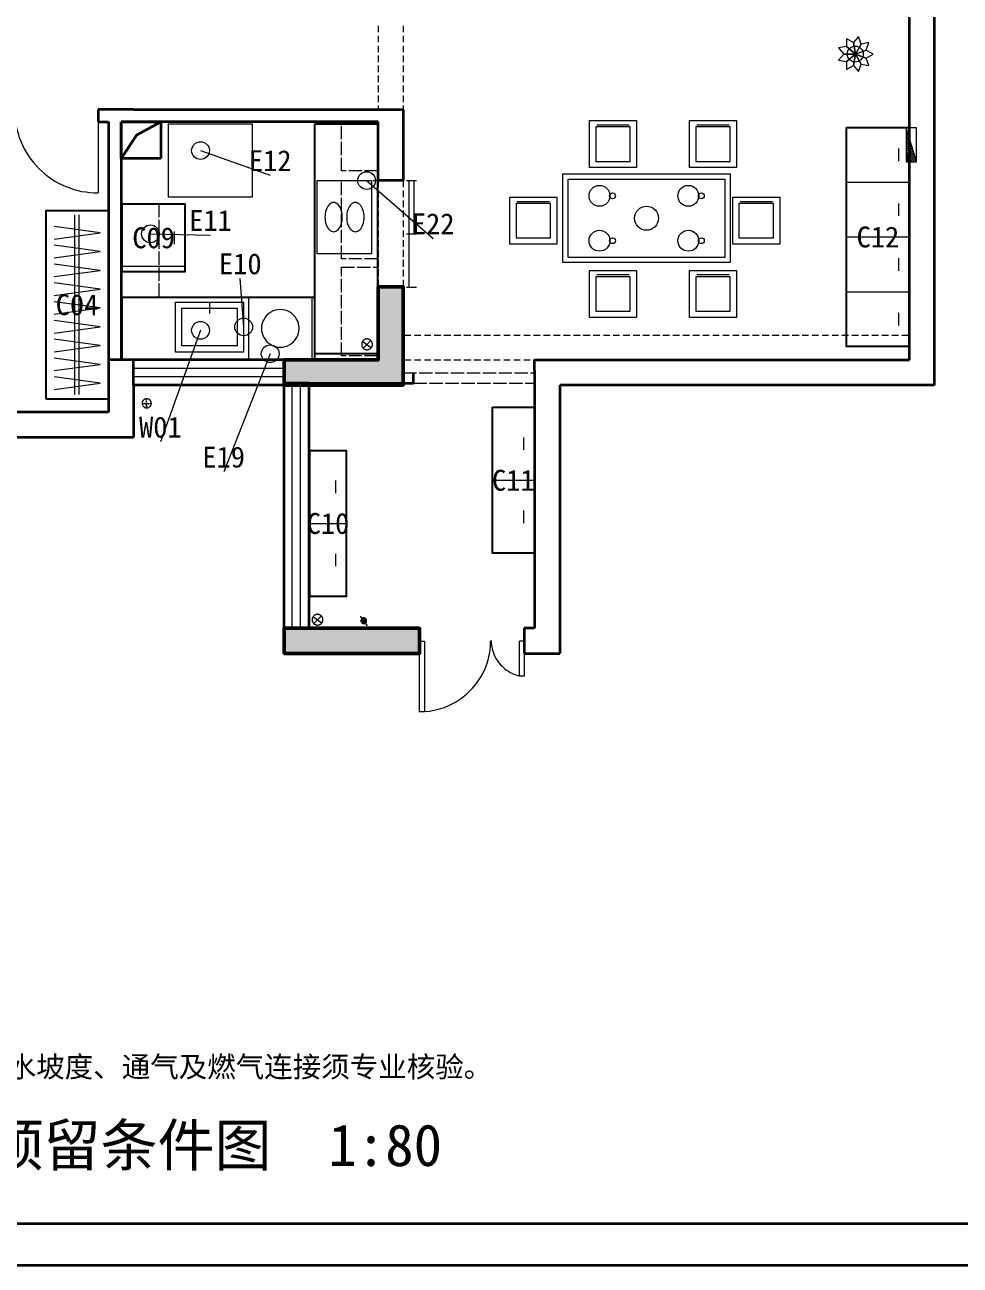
# Model space of a CAD drawing. Header units: millimetres. Extents: x -4600 to 229000, y -4300 to 19460.
# Drawn here: x 85550 to 94504, y -4300 to 7580 of the extents above; entities that cross this region are included whole.
import ezdxf
from ezdxf.enums import TextEntityAlignment as Align

# ---------------------------------------------------------------- set-up
doc = ezdxf.new("R2010")
doc.units = ezdxf.units.MM
doc.header["$LTSCALE"] = 100
doc.linetypes.add('DASHED', pattern=[1.524, 1.27, -0.254])
for name, color, linetype, lineweight in [('A-APPLIANCE', 4, 'Continuous', 18), ('A-CAB-UPPER', 32, 'DASHED', 13), ('A-CABINET', 32, 'Continuous', 25), ('A-CURTAIN', 6, 'Continuous', 13), ('A-ELEC', 1, 'Continuous', 18), ('A-EX-BEAM', 8, 'Continuous', 13), ('A-EX-DOOR', 3, 'Continuous', 18), ('A-EX-OPENING', 8, 'DASHED', 13), ('A-EX-SERVICE', 6, 'Continuous', 13), ('A-EX-STRUCT', 7, 'Continuous', 50), ('A-EX-WALL', 7, 'Continuous', 35), ('A-EX-WINDOW', 4, 'Continuous', 18), ('A-FURN', 7, 'Continuous', 18), ('A-LEADER', 8, 'Continuous', 13), ('A-NEW-DOOR', 3, 'Continuous', 18), ('A-NEW-PART', 2, 'Continuous', 25), ('A-RUG', 8, 'Continuous', 9), ('A-SANITARY', 4, 'Continuous', 18), ('A-SHEET', 7, 'Continuous', 35), ('A-TEXT', 7, 'Continuous', 18), ('A-WATER', 5, 'Continuous', 18), ('R2-DETAIL', 7, 'Continuous', 13), ('R2-PLANT', 3, 'Continuous', 13)]:
    doc.layers.add(name, color=color, linetype=linetype, lineweight=lineweight)
doc.styles.add('CJK', font='simsun.ttc')

# ---------------------------------------------------------------- blocks, each defined once
blk = doc.blocks.new('SOURCE_PROPOSED')
at = {"layer": 'A-EX-STRUCT'}
for points in [[(8931, 3272), (9172, 3272), (9172, 2329), (8034, 2329), (8034, 2571), (8931, 2571)], [(8034, 0), (9329, 0), (9329, -241), (8034, -241)]]:
    blk.add_hatch(color=256, dxfattribs=at).paths.add_polyline_path(points)
at = {"layer": 'A-EX-BEAM'}
for p, q in [((8931, 5770), (8931, 5709)), ((9172, 5770), (9172, 5709)), ((8931, 5674), (8931, 5613)), ((9172, 5674), (9172, 5613)), ((8931, 5578), (8931, 5517)), ((8931, 5487), (8931, 5422)), ((9172, 5578), (9172, 5517)), ((9172, 5487), (9172, 5422)), ((8931, 5391), (8931, 5326)), ((9172, 5391), (9172, 5326)), ((8931, 5295), (8931, 5230)), ((9172, 5295), (9172, 5230)), ((8931, 5200), (8931, 5135)), ((9172, 5200), (9172, 5135)), ((8931, 5104), (8931, 5039)), ((8931, 5008), (8931, 4970)), ((9172, 5104), (9172, 5039)), ((9172, 5008), (9172, 4970)), ((13986, 4794), (13986, 4473)), ((14085, 4794), (13986, 4794)), ((14085, 4469), (13986, 4794)), ((13986, 4790), (13989, 4790)), ((13986, 4771), (13997, 4763)), ((13986, 4756), (14005, 4737)), ((13997, 4794), (13997, 4794)), ((14085, 4469), (14085, 4794)), ((14085, 4794), (14085, 4794)), ((13986, 4737), (14012, 4710)), ((13986, 4718), (14020, 4683)), ((13986, 4698), (14028, 4656)), ((13986, 4679), (14039, 4630)), ((13986, 4660), (14047, 4603)), ((13986, 4645), (14054, 4576)), ((13986, 4626), (14062, 4549)), ((13986, 4607), (14070, 4523)), ((13986, 4588), (14077, 4496)), ((13986, 4568), (14085, 4469)), ((13986, 4549), (14066, 4469)), ((13986, 4530), (14047, 4469)), ((13986, 4515), (14028, 4469)), ((13986, 4496), (14012, 4469)), ((13986, 4477), (13993, 4469)), ((13986, 4469), (14085, 4469)), ((13997, 4473), (13997, 4473)), ((14066, 4473), (14066, 4473)), ((8931, 4289), (8931, 4224)), ((9172, 4289), (9172, 4224)), ((8931, 4194), (8931, 4129)), ((9172, 4194), (9172, 4129)), ((8931, 4098), (8931, 4033)), ((9172, 4098), (9172, 4033)), ((8931, 4002), (8931, 3941)), ((9172, 4002), (9172, 3941)), ((8931, 3907), (8931, 3846)), ((8931, 3811), (8931, 3750)), ((9172, 3907), (9172, 3846)), ((9172, 3811), (9172, 3750)), ((8931, 3716), (8931, 3654)), ((9172, 3716), (9172, 3654)), ((8931, 3624), (8931, 3559)), ((9172, 3624), (9172, 3559)), ((8931, 3528), (8931, 3463)), ((9172, 3528), (9172, 3463)), ((8931, 3433), (8931, 3368)), ((8931, 3337), (8931, 3272)), ((9172, 3433), (9172, 3368)), ((9172, 3337), (9172, 3272)), ((9172, 2809), (9245, 2809)), ((9279, 2809), (9340, 2809)), ((9375, 2809), (9436, 2809)), ((9467, 2809), (9532, 2809)), ((9562, 2809), (9627, 2809)), ((9658, 2809), (9723, 2809)), ((9753, 2809), (9818, 2809)), ((9849, 2809), (9914, 2809)), ((9944, 2809), (10009, 2809)), ((10040, 2809), (10101, 2809)), ((10136, 2809), (10197, 2809)), ((10231, 2809), (10292, 2809)), ((10327, 2809), (10388, 2809)), ((10419, 2809), (10484, 2809)), ((10514, 2809), (10579, 2809)), ((10610, 2809), (10675, 2809)), ((10705, 2809), (10770, 2809)), ((10801, 2809), (10866, 2809)), ((10896, 2809), (10961, 2809)), ((10992, 2809), (11053, 2809)), ((11088, 2809), (11149, 2809)), ((11183, 2809), (11244, 2809)), ((11279, 2809), (11340, 2809)), ((11374, 2809), (11436, 2809)), ((11466, 2809), (11531, 2809)), ((11562, 2809), (11627, 2809)), ((11657, 2809), (11722, 2809)), ((11753, 2809), (11818, 2809)), ((11848, 2809), (11913, 2809)), ((11944, 2809), (12009, 2809)), ((12040, 2809), (12101, 2809)), ((12135, 2809), (12196, 2809)), ((12231, 2809), (12292, 2809)), ((12326, 2809), (12387, 2809)), ((12418, 2809), (12483, 2809)), ((12514, 2809), (12579, 2809)), ((12609, 2809), (12674, 2809)), ((12705, 2809), (12770, 2809)), ((12800, 2809), (12865, 2809)), ((12896, 2809), (12961, 2809)), ((12992, 2809), (13053, 2809)), ((13087, 2809), (13148, 2809)), ((13183, 2809), (13244, 2809)), ((13278, 2809), (13339, 2809)), ((13370, 2809), (13435, 2809)), ((13466, 2809), (13531, 2809)), ((13561, 2809), (13626, 2809)), ((13657, 2809), (13722, 2809)), ((13752, 2809), (13817, 2809)), ((13848, 2809), (13913, 2809)), ((13944, 2809), (14020, 2809)), ((9172, 2571), (9245, 2571)), ((9279, 2571), (9340, 2571)), ((9375, 2571), (9436, 2571)), ((9467, 2571), (9532, 2571)), ((9562, 2571), (9627, 2571)), ((9658, 2571), (9723, 2571)), ((9753, 2571), (9818, 2571)), ((9849, 2571), (9914, 2571)), ((9944, 2571), (10009, 2571)), ((10040, 2571), (10101, 2571)), ((10136, 2571), (10197, 2571)), ((10231, 2571), (10292, 2571)), ((10327, 2571), (10388, 2571)), ((10419, 2571), (10484, 2571)), ((10514, 2571), (10579, 2571)), ((10610, 2571), (10675, 2571)), ((10705, 2571), (10770, 2571)), ((10801, 2571), (10866, 2571)), ((10896, 2571), (10961, 2571)), ((10992, 2571), (11053, 2571)), ((11088, 2571), (11149, 2571)), ((11183, 2571), (11244, 2571)), ((11279, 2571), (11340, 2571)), ((11374, 2571), (11436, 2571)), ((11466, 2571), (11531, 2571)), ((11562, 2571), (11627, 2571)), ((11657, 2571), (11722, 2571)), ((11753, 2571), (11818, 2571)), ((11848, 2571), (11913, 2571)), ((11944, 2571), (12009, 2571)), ((12040, 2571), (12101, 2571)), ((12135, 2571), (12196, 2571)), ((12231, 2571), (12292, 2571)), ((12326, 2571), (12387, 2571)), ((12418, 2571), (12483, 2571)), ((12514, 2571), (12579, 2571)), ((12609, 2571), (12674, 2571)), ((12705, 2571), (12770, 2571)), ((12800, 2571), (12865, 2571)), ((12896, 2571), (12961, 2571)), ((12992, 2571), (13053, 2571)), ((13087, 2571), (13148, 2571)), ((13183, 2571), (13244, 2571)), ((13278, 2571), (13339, 2571)), ((13370, 2571), (13435, 2571)), ((13466, 2571), (13531, 2571)), ((13561, 2571), (13626, 2571)), ((13657, 2571), (13722, 2571)), ((13752, 2571), (13817, 2571)), ((13848, 2571), (13913, 2571)), ((13944, 2571), (14020, 2571))]:
    blk.add_line(p, q, dxfattribs=at)
at = {"layer": 'A-EX-DOOR'}
for p, q in [((10285, -459), (10285, -122)), ((10331, -122), (10285, -122)), ((10331, -122), (10331, -459)), ((10331, -459), (10285, -459))]:
    blk.add_line(p, q, dxfattribs=at)
for points in [[(10013, -118), (10014, -138), (10016, -158), (10019, -178), (10024, -197), (10029, -216), (10035, -235), (10042, -253), (10050, -271), (10060, -288), (10070, -304), (10080, -320), (10092, -335), (10105, -350), (10118, -364), (10132, -377), (10147, -390), (10162, -401), (10179, -412), (10195, -422), (10213, -431), (10231, -439), (10250, -446), (10269, -453), (10288, -458)], [(9331, -799), (9377, -798), (9423, -793), (9468, -785), (9511, -775), (9554, -762), (9595, -746), (9635, -727), (9673, -706), (9710, -683), (9746, -658), (9779, -630), (9811, -600), (9840, -569), (9868, -535), (9894, -500), (9917, -463), (9938, -425), (9956, -385), (9972, -343), (9985, -301), (9996, -257), (10003, -213), (10008, -167), (10009, -120)]]:
    blk.add_lwpolyline(points, dxfattribs=at)
blk.add_lwpolyline([(9329, -122), (9375, -122), (9375, -799), (9329, -799)], close=True, dxfattribs=at)
at = {"layer": 'A-EX-OPENING'}
for p, q in [((9172, 2447), (10430, 2447)), ((9272, 2348), (10430, 2348))]:
    blk.add_line(p, q, dxfattribs=at)
at = {"layer": 'A-EX-SERVICE'}
for p, q in [((8931, 5770), (8931, 5709)), ((9172, 5770), (9172, 5709)), ((8931, 5674), (8931, 5613)), ((9172, 5674), (9172, 5613)), ((8931, 5578), (8931, 5517)), ((8931, 5487), (8931, 5422)), ((9172, 5578), (9172, 5517)), ((9172, 5487), (9172, 5422)), ((8931, 5391), (8931, 5326)), ((9172, 5391), (9172, 5326)), ((8931, 5295), (8931, 5230)), ((9172, 5295), (9172, 5230)), ((8931, 5200), (8931, 5135)), ((9172, 5200), (9172, 5135)), ((8931, 5104), (8931, 5039)), ((8931, 5008), (8931, 4970)), ((9172, 5104), (9172, 5039)), ((9172, 5008), (9172, 4970)), ((13986, 4794), (13986, 4473)), ((14085, 4794), (13986, 4794)), ((14085, 4469), (13986, 4794)), ((13986, 4790), (13989, 4790)), ((13986, 4771), (13997, 4763)), ((13986, 4756), (14005, 4737)), ((13997, 4794), (13997, 4794)), ((14085, 4469), (14085, 4794)), ((14085, 4794), (14085, 4794)), ((13986, 4737), (14012, 4710)), ((13986, 4718), (14020, 4683)), ((13986, 4698), (14028, 4656)), ((13986, 4679), (14039, 4630)), ((13986, 4660), (14047, 4603)), ((13986, 4645), (14054, 4576)), ((13986, 4626), (14062, 4549)), ((13986, 4607), (14070, 4523)), ((13986, 4588), (14077, 4496)), ((13986, 4568), (14085, 4469)), ((13986, 4549), (14066, 4469)), ((13986, 4530), (14047, 4469)), ((13986, 4515), (14028, 4469)), ((13986, 4496), (14012, 4469)), ((13986, 4477), (13993, 4469)), ((13986, 4469), (14085, 4469)), ((13997, 4473), (13997, 4473)), ((14066, 4473), (14066, 4473)), ((8931, 4289), (8931, 4224)), ((9172, 4289), (9172, 4224)), ((8931, 4194), (8931, 4129)), ((9172, 4194), (9172, 4129)), ((8931, 4098), (8931, 4033)), ((9172, 4098), (9172, 4033)), ((8931, 4002), (8931, 3941)), ((9172, 4002), (9172, 3941)), ((8931, 3907), (8931, 3846)), ((8931, 3811), (8931, 3750)), ((9172, 3907), (9172, 3846)), ((9172, 3811), (9172, 3750)), ((8931, 3716), (8931, 3654)), ((9172, 3716), (9172, 3654)), ((8931, 3624), (8931, 3559)), ((9172, 3624), (9172, 3559)), ((8931, 3528), (8931, 3463)), ((9172, 3528), (9172, 3463)), ((8931, 3433), (8931, 3368)), ((8931, 3337), (8931, 3272)), ((9172, 3433), (9172, 3368)), ((9172, 3337), (9172, 3272)), ((8866, 2687), (8778, 2748)), ((8786, 2679), (8859, 2752)), ((9172, 2809), (9245, 2809)), ((9279, 2809), (9340, 2809)), ((9375, 2809), (9436, 2809)), ((9467, 2809), (9532, 2809)), ((9562, 2809), (9627, 2809)), ((9658, 2809), (9723, 2809)), ((9753, 2809), (9818, 2809)), ((9849, 2809), (9914, 2809)), ((9944, 2809), (10009, 2809)), ((10040, 2809), (10101, 2809)), ((10136, 2809), (10197, 2809)), ((10231, 2809), (10292, 2809)), ((10327, 2809), (10388, 2809)), ((10419, 2809), (10484, 2809)), ((10514, 2809), (10579, 2809)), ((10610, 2809), (10675, 2809)), ((10705, 2809), (10770, 2809)), ((10801, 2809), (10866, 2809)), ((10896, 2809), (10961, 2809)), ((10992, 2809), (11053, 2809)), ((11088, 2809), (11149, 2809)), ((11183, 2809), (11244, 2809)), ((11279, 2809), (11340, 2809)), ((11374, 2809), (11436, 2809)), ((11466, 2809), (11531, 2809)), ((11562, 2809), (11627, 2809)), ((11657, 2809), (11722, 2809)), ((11753, 2809), (11818, 2809)), ((11848, 2809), (11913, 2809)), ((11944, 2809), (12009, 2809)), ((12040, 2809), (12101, 2809)), ((12135, 2809), (12196, 2809)), ((12231, 2809), (12292, 2809)), ((12326, 2809), (12387, 2809)), ((12418, 2809), (12483, 2809)), ((12514, 2809), (12579, 2809)), ((12609, 2809), (12674, 2809)), ((12705, 2809), (12770, 2809)), ((12800, 2809), (12865, 2809)), ((12896, 2809), (12961, 2809)), ((12992, 2809), (13053, 2809)), ((13087, 2809), (13148, 2809)), ((13183, 2809), (13244, 2809)), ((13278, 2809), (13339, 2809)), ((13370, 2809), (13435, 2809)), ((13466, 2809), (13531, 2809)), ((13561, 2809), (13626, 2809)), ((13657, 2809), (13722, 2809)), ((13752, 2809), (13817, 2809)), ((13848, 2809), (13913, 2809)), ((13944, 2809), (14020, 2809)), ((9172, 2571), (9245, 2571)), ((9279, 2571), (9340, 2571)), ((9375, 2571), (9436, 2571)), ((9467, 2571), (9532, 2571)), ((9562, 2571), (9627, 2571)), ((9658, 2571), (9723, 2571)), ((9753, 2571), (9818, 2571)), ((9849, 2571), (9914, 2571)), ((9944, 2571), (10009, 2571)), ((10040, 2571), (10101, 2571)), ((10136, 2571), (10197, 2571)), ((10231, 2571), (10292, 2571)), ((10327, 2571), (10388, 2571)), ((10419, 2571), (10484, 2571)), ((10514, 2571), (10579, 2571)), ((10610, 2571), (10675, 2571)), ((10705, 2571), (10770, 2571)), ((10801, 2571), (10866, 2571)), ((10896, 2571), (10961, 2571)), ((10992, 2571), (11053, 2571)), ((11088, 2571), (11149, 2571)), ((11183, 2571), (11244, 2571)), ((11279, 2571), (11340, 2571)), ((11374, 2571), (11436, 2571)), ((11466, 2571), (11531, 2571)), ((11562, 2571), (11627, 2571)), ((11657, 2571), (11722, 2571)), ((11753, 2571), (11818, 2571)), ((11848, 2571), (11913, 2571)), ((11944, 2571), (12009, 2571)), ((12040, 2571), (12101, 2571)), ((12135, 2571), (12196, 2571)), ((12231, 2571), (12292, 2571)), ((12326, 2571), (12387, 2571)), ((12418, 2571), (12483, 2571)), ((12514, 2571), (12579, 2571)), ((12609, 2571), (12674, 2571)), ((12705, 2571), (12770, 2571)), ((12800, 2571), (12865, 2571)), ((12896, 2571), (12961, 2571)), ((12992, 2571), (13053, 2571)), ((13087, 2571), (13148, 2571)), ((13183, 2571), (13244, 2571)), ((13278, 2571), (13339, 2571)), ((13370, 2571), (13435, 2571)), ((13466, 2571), (13531, 2571)), ((13561, 2571), (13626, 2571)), ((13657, 2571), (13722, 2571)), ((13752, 2571), (13817, 2571)), ((13848, 2571), (13913, 2571)), ((13944, 2571), (14020, 2571)), ((6669, 2153), (6684, 2153)), ((6684, 2153), (6688, 2153)), ((6692, 2153), (6707, 2153)), ((6711, 2153), (6719, 2153)), ((6715, 2187), (6715, 2202)), ((6715, 2179), (6715, 2183)), ((6715, 2164), (6715, 2176)), ((6715, 2149), (6715, 2156)), ((6715, 2130), (6715, 2145)), ((6722, 2153), (6738, 2153)), ((6742, 2153), (6746, 2153)), ((6749, 2153), (6765, 2153)), ((6711, 2130), (6707, 2126)), ((6707, 2126), (6711, 2122)), ((6715, 2134), (6711, 2130)), ((6711, 2122), (6715, 2118)), ((6719, 2130), (6715, 2134)), ((6715, 2107), (6715, 2122)), ((6715, 2118), (6719, 2122)), ((6722, 2126), (6719, 2130)), ((6719, 2122), (6722, 2126)), ((8392, 50), (8308, 111)), ((8312, 42), (8389, 119)), ((8759, 115), (8828, 23)), ((8767, 73), (8771, 76)), ((8821, 73), (8767, 73)), ((8821, 73), (8767, 73)), ((8767, 73), (8821, 65)), ((8767, 73), (8821, 65)), ((8771, 65), (8767, 73)), ((8771, 80), (8775, 84)), ((8821, 80), (8771, 80)), ((8821, 80), (8771, 80)), ((8771, 80), (8821, 76)), ((8771, 80), (8821, 76)), ((8771, 76), (8771, 80)), ((8821, 76), (8771, 76)), ((8821, 76), (8771, 76)), ((8771, 76), (8821, 73)), ((8771, 76), (8821, 73)), ((8821, 65), (8771, 65)), ((8821, 65), (8771, 65)), ((8771, 65), (8821, 61)), ((8771, 65), (8821, 61)), ((8771, 61), (8771, 65)), ((8821, 61), (8771, 61)), ((8821, 61), (8771, 61)), ((8771, 61), (8817, 57)), ((8771, 61), (8817, 57)), ((8775, 57), (8771, 61)), ((8775, 88), (8778, 92)), ((8817, 88), (8775, 88)), ((8817, 88), (8775, 88)), ((8775, 88), (8817, 84)), ((8775, 88), (8817, 84)), ((8775, 84), (8775, 88)), ((8817, 84), (8775, 84)), ((8817, 84), (8775, 84)), ((8775, 84), (8821, 80)), ((8775, 84), (8821, 80)), ((8817, 57), (8775, 57)), ((8817, 57), (8775, 57)), ((8775, 57), (8817, 54)), ((8775, 57), (8817, 54)), ((8775, 54), (8775, 57)), ((8817, 54), (8775, 54)), ((8817, 54), (8775, 54)), ((8775, 54), (8813, 50)), ((8775, 54), (8813, 50)), ((8778, 50), (8775, 54)), ((8778, 92), (8782, 96)), ((8813, 92), (8778, 92)), ((8813, 92), (8778, 92)), ((8778, 92), (8817, 88)), ((8778, 92), (8817, 88)), ((8813, 50), (8778, 50)), ((8813, 50), (8778, 50)), ((8778, 50), (8805, 46)), ((8778, 50), (8805, 46)), ((8782, 46), (8778, 50)), ((8805, 96), (8782, 96)), ((8782, 96), (8786, 96)), ((8805, 96), (8782, 96)), ((8782, 96), (8813, 92)), ((8782, 96), (8813, 92)), ((8805, 46), (8782, 46)), ((8805, 46), (8782, 46)), ((8782, 46), (8801, 46)), ((8782, 46), (8801, 46)), ((8786, 46), (8782, 46)), ((8801, 96), (8786, 96)), ((8786, 96), (8794, 96)), ((8801, 96), (8786, 96)), ((8786, 96), (8805, 96)), ((8786, 96), (8805, 96)), ((8801, 46), (8786, 46)), ((8801, 46), (8786, 46)), ((8786, 46), (8798, 46)), ((8786, 46), (8798, 46)), ((8794, 46), (8786, 46)), ((8798, 96), (8794, 96)), ((8794, 96), (8801, 96)), ((8794, 96), (8801, 96)), ((8798, 46), (8794, 46)), ((8801, 96), (8798, 96)), ((8798, 46), (8801, 46)), ((8805, 96), (8801, 96)), ((8801, 46), (8805, 46)), ((8813, 92), (8805, 96)), ((8805, 46), (8813, 50)), ((8817, 88), (8813, 92)), ((8813, 50), (8817, 54)), ((8817, 84), (8817, 88)), ((8821, 80), (8817, 84)), ((8817, 57), (8821, 61)), ((8817, 54), (8817, 57)), ((8821, 76), (8821, 80)), ((8821, 73), (8821, 76)), ((8821, 65), (8821, 73)), ((8821, 61), (8821, 65))]:
    blk.add_line(p, q, dxfattribs=at)
for points in [[(8826, 2771), (8823, 2771), (8819, 2770), (8816, 2770), (8813, 2769), (8809, 2768), (8806, 2767), (8803, 2765), (8800, 2764), (8797, 2762), (8795, 2760), (8792, 2758), (8790, 2756), (8787, 2753), (8785, 2751), (8783, 2748), (8782, 2745), (8780, 2742), (8779, 2739), (8777, 2736), (8776, 2733), (8776, 2730), (8775, 2726), (8775, 2723), (8775, 2719)], [(8878, 2719), (8878, 2723), (8877, 2726), (8877, 2730), (8876, 2733), (8875, 2736), (8874, 2739), (8872, 2742), (8871, 2745), (8869, 2748), (8867, 2751), (8865, 2753), (8863, 2756), (8860, 2758), (8858, 2760), (8855, 2762), (8852, 2764), (8849, 2765), (8846, 2767), (8843, 2768), (8840, 2769), (8837, 2770), (8833, 2770), (8830, 2771), (8826, 2771)], [(8775, 2719), (8775, 2716), (8775, 2712), (8776, 2709), (8776, 2706), (8777, 2702), (8779, 2699), (8780, 2696), (8782, 2693), (8783, 2690), (8785, 2688), (8787, 2685), (8790, 2683), (8792, 2681), (8795, 2678), (8797, 2676), (8800, 2675), (8803, 2673), (8806, 2672), (8809, 2670), (8813, 2669), (8816, 2669), (8819, 2668), (8823, 2668), (8826, 2668)], [(8826, 2668), (8830, 2668), (8833, 2668), (8837, 2669), (8840, 2669), (8843, 2670), (8846, 2672), (8849, 2673), (8852, 2675), (8855, 2676), (8858, 2678), (8860, 2681), (8863, 2683), (8865, 2685), (8867, 2688), (8869, 2690), (8871, 2693), (8872, 2696), (8874, 2699), (8875, 2702), (8876, 2706), (8877, 2709), (8877, 2712), (8878, 2716), (8878, 2719)], [(6717, 2199), (6714, 2198), (6711, 2198), (6708, 2198), (6705, 2197), (6702, 2196), (6700, 2195), (6697, 2194), (6694, 2193), (6692, 2191), (6690, 2189), (6688, 2188), (6685, 2186), (6684, 2184), (6682, 2181), (6680, 2179), (6679, 2177), (6677, 2174), (6676, 2172), (6675, 2169), (6674, 2166), (6673, 2163), (6673, 2161), (6673, 2158), (6673, 2155)], [(6673, 2155), (6673, 2152), (6673, 2149), (6673, 2146), (6674, 2143), (6675, 2140), (6676, 2137), (6677, 2135), (6679, 2132), (6680, 2130), (6682, 2128), (6684, 2126), (6685, 2123), (6688, 2122), (6690, 2120), (6692, 2118), (6694, 2117), (6697, 2115), (6700, 2114), (6702, 2113), (6705, 2112), (6708, 2111), (6711, 2111), (6714, 2111), (6717, 2111)], [(6761, 2155), (6761, 2158), (6760, 2161), (6760, 2163), (6759, 2166), (6758, 2169), (6757, 2172), (6756, 2174), (6755, 2177), (6753, 2179), (6752, 2181), (6750, 2184), (6748, 2186), (6746, 2188), (6744, 2189), (6741, 2191), (6739, 2193), (6737, 2194), (6734, 2195), (6731, 2196), (6728, 2197), (6726, 2198), (6723, 2198), (6720, 2198), (6717, 2199)], [(6717, 2111), (6720, 2111), (6723, 2111), (6726, 2111), (6728, 2112), (6731, 2113), (6734, 2114), (6737, 2115), (6739, 2117), (6741, 2118), (6744, 2120), (6746, 2122), (6748, 2123), (6750, 2126), (6752, 2128), (6753, 2130), (6755, 2132), (6756, 2135), (6757, 2137), (6758, 2140), (6759, 2143), (6760, 2146), (6760, 2149), (6761, 2152), (6761, 2155)], [(8352, 134), (8349, 134), (8345, 133), (8342, 133), (8338, 132), (8335, 131), (8332, 130), (8329, 128), (8326, 127), (8323, 125), (8321, 123), (8318, 121), (8316, 119), (8313, 116), (8311, 114), (8309, 111), (8308, 108), (8306, 105), (8305, 102), (8303, 99), (8302, 96), (8302, 93), (8301, 89), (8301, 86), (8301, 82)], [(8404, 82), (8404, 86), (8403, 89), (8403, 93), (8402, 96), (8401, 99), (8400, 102), (8398, 105), (8397, 108), (8395, 111), (8393, 114), (8391, 116), (8389, 119), (8386, 121), (8384, 123), (8381, 125), (8378, 127), (8375, 128), (8372, 130), (8369, 131), (8366, 132), (8363, 133), (8359, 133), (8356, 134), (8352, 134)], [(8301, 82), (8301, 79), (8301, 75), (8302, 72), (8302, 68), (8303, 65), (8305, 62), (8306, 59), (8308, 56), (8309, 53), (8311, 51), (8313, 48), (8316, 46), (8318, 43), (8321, 41), (8323, 39), (8326, 38), (8329, 36), (8332, 35), (8335, 33), (8338, 32), (8342, 32), (8345, 31), (8349, 31), (8352, 31)], [(8352, 31), (8356, 31), (8359, 31), (8363, 32), (8366, 32), (8369, 33), (8372, 35), (8375, 36), (8378, 38), (8381, 39), (8384, 41), (8386, 43), (8389, 46), (8391, 48), (8393, 51), (8395, 53), (8397, 56), (8398, 59), (8400, 62), (8401, 65), (8402, 68), (8403, 72), (8403, 75), (8404, 79), (8404, 82)], [(8796, 99), (8794, 99), (8792, 99), (8791, 99), (8789, 99), (8787, 98), (8786, 97), (8785, 97), (8783, 96), (8782, 95), (8780, 94), (8779, 93), (8778, 92), (8777, 91), (8776, 90), (8775, 88), (8774, 87), (8773, 86), (8773, 84), (8772, 83), (8772, 81), (8771, 80), (8771, 78), (8771, 76), (8771, 75)], [(8771, 75), (8771, 73), (8771, 71), (8771, 70), (8772, 68), (8772, 66), (8773, 65), (8773, 63), (8774, 62), (8775, 61), (8776, 59), (8777, 58), (8778, 57), (8779, 56), (8780, 55), (8782, 54), (8783, 53), (8785, 52), (8786, 52), (8787, 51), (8789, 51), (8791, 50), (8792, 50), (8794, 50), (8796, 50)], [(8821, 75), (8820, 76), (8820, 78), (8820, 80), (8820, 81), (8819, 83), (8819, 84), (8818, 86), (8817, 87), (8816, 88), (8815, 90), (8814, 91), (8813, 92), (8812, 93), (8811, 94), (8810, 95), (8808, 96), (8807, 97), (8805, 97), (8804, 98), (8802, 99), (8801, 99), (8799, 99), (8797, 99), (8796, 99)], [(8796, 50), (8797, 50), (8799, 50), (8801, 50), (8802, 51), (8804, 51), (8805, 52), (8807, 52), (8808, 53), (8810, 54), (8811, 55), (8812, 56), (8813, 57), (8814, 58), (8815, 59), (8816, 61), (8817, 62), (8818, 63), (8819, 65), (8819, 66), (8820, 68), (8820, 70), (8820, 71), (8820, 73), (8821, 75)]]:
    blk.add_lwpolyline(points, dxfattribs=at)
at = {"layer": 'A-EX-STRUCT'}
for points in [[(8931, 3272), (9172, 3272), (9172, 2329), (8034, 2329), (8034, 2571), (8931, 2571)], [(8034, 0), (9329, 0), (9329, -241), (8034, -241)]]:
    blk.add_lwpolyline(points, close=True, dxfattribs=at)
at = {"layer": 'A-EX-WALL'}
for p, q in [((14257, 2329), (14257, 11671)), ((14020, 2571), (14020, 9630)), ((6350, 4970), (6251, 4970)), ((6251, 4970), (6251, 4851)), ((6592, 4970), (6350, 4970)), ((6592, 4970), (9172, 4970)), ((9172, 4970), (9172, 4289)), ((6251, 4851), (6350, 4851)), ((6350, 4851), (6350, 2069)), ((8931, 4851), (6473, 4851)), ((6473, 4500), (6473, 4851)), ((6473, 4851), (6473, 2571)), ((6473, 4851), (6853, 4851)), ((6623, 4725), (6853, 4851)), ((6853, 4851), (6853, 4500)), ((8931, 4289), (8931, 4851)), ((6473, 4500), (6623, 4725)), ((6853, 4500), (6473, 4500)), ((9172, 4289), (8931, 4289)), ((9172, 3272), (8931, 3272)), ((8931, 3272), (8931, 2571)), ((9172, 2447), (9172, 3272)), ((8931, 2571), (6350, 2571)), ((6592, 2329), (6592, 2571)), ((8034, 2329), (8034, 2571)), ((10430, 2470), (10430, 2571)), ((10430, 2571), (14020, 2571)), ((9172, 2447), (9172, 2348)), ((9272, 2348), (9272, 2447)), ((10430, 2470), (10430, 0)), ((6592, 2329), (6592, 1828)), ((8034, 2329), (6592, 2329)), ((8270, 2348), (8034, 2348)), ((8034, -241), (8034, 2329)), ((8270, 2348), (8270, 0)), ((8270, 2348), (9272, 2348)), ((14257, 2329), (10671, 2329)), ((10671, 2329), (10671, -241)), ((6350, 2069), (2720, 2069)), ((6592, 1828), (4602, 1828)), ((8297, 0), (8034, 0)), ((8270, 0), (9329, 0)), ((9329, 0), (9329, -241)), ((10430, 0), (10331, 0)), ((10331, 0), (10331, -241)), ((9329, -241), (8034, -241)), ((10331, -241), (10671, -241))]:
    blk.add_line(p, q, dxfattribs=at)
at = {"layer": 'A-EX-WINDOW'}
for p, q in [((8034, 2489), (6592, 2489)), ((8034, 2409), (6592, 2409)), ((8110, 0), (8110, 2348)), ((8190, 0), (8190, 2348))]:
    blk.add_line(p, q, dxfattribs=at)
blk = doc.blocks.new('FURNITURE_INDEX')
at = {"layer": 'A-APPLIANCE'}
for points in [[(13273, 11408), (13873, 11408), (13873, 10758), (13273, 10758)], [(12036, 10788), (12516, 10788), (12516, 11308), (12036, 11308)], [(13753, 11083), (13751, 11109), (13746, 11134), (13739, 11158), (13728, 11181), (13715, 11202), (13700, 11221), (13682, 11238), (13663, 11252), (13641, 11263), (13619, 11272), (13596, 11277), (13573, 11278), (13549, 11277), (13526, 11272), (13504, 11263), (13483, 11252), (13463, 11238), (13445, 11221), (13430, 11202), (13417, 11181), (13406, 11158), (13399, 11134), (13394, 11109), (13393, 11083), (13394, 11058), (13399, 11033), (13406, 11009), (13417, 10986), (13430, 10965), (13445, 10945), (13463, 10929), (13483, 10914), (13504, 10903), (13526, 10895), (13549, 10890), (13573, 10888), (13596, 10890), (13619, 10895), (13641, 10903), (13663, 10914), (13682, 10929), (13700, 10945), (13715, 10965), (13728, 10986), (13739, 11009), (13746, 11033), (13751, 11058), (13753, 11083)], [(12454, 10631), (13954, 10631), (13954, 10031), (12454, 10031)], [(6816, 8366), (7176, 8366), (7176, 7946), (6816, 7946)], [(6925, 4830), (7725, 4830), (7725, 4130), (6925, 4130)], [(8350, 4288), (8870, 4288), (8870, 3588), (8350, 3588)], [(6483, 4065), (7083, 4065), (7083, 3465), (6483, 3465)], [(8589, 3938), (8589, 3956), (8587, 3974), (8583, 3992), (8578, 4008), (8572, 4023), (8565, 4037), (8557, 4049), (8548, 4059), (8538, 4067), (8528, 4073), (8517, 4077), (8506, 4078), (8495, 4077), (8485, 4073), (8474, 4067), (8465, 4059), (8456, 4049), (8447, 4037), (8440, 4023), (8434, 4008), (8429, 3992), (8426, 3974), (8424, 3956), (8423, 3938), (8424, 3920), (8426, 3902), (8429, 3884), (8434, 3868), (8440, 3853), (8447, 3839), (8456, 3827), (8465, 3817), (8474, 3809), (8485, 3803), (8495, 3799), (8506, 3798), (8517, 3799), (8528, 3803), (8538, 3809), (8548, 3817), (8557, 3827), (8565, 3839), (8572, 3853), (8578, 3868), (8583, 3884), (8587, 3902), (8589, 3920), (8589, 3938)], [(8797, 3938), (8797, 3956), (8795, 3974), (8791, 3992), (8786, 4008), (8780, 4023), (8773, 4037), (8765, 4049), (8756, 4059), (8746, 4067), (8736, 4073), (8725, 4077), (8714, 4078), (8703, 4077), (8693, 4073), (8682, 4067), (8673, 4059), (8664, 4049), (8655, 4037), (8648, 4023), (8642, 4008), (8637, 3992), (8634, 3974), (8632, 3956), (8631, 3938), (8632, 3920), (8634, 3902), (8637, 3884), (8642, 3868), (8648, 3853), (8655, 3839), (8664, 3827), (8673, 3817), (8682, 3809), (8693, 3803), (8703, 3799), (8714, 3798), (8725, 3799), (8736, 3803), (8746, 3809), (8756, 3817), (8765, 3827), (8773, 3839), (8780, 3853), (8786, 3868), (8791, 3884), (8795, 3902), (8797, 3920), (8797, 3938)], [(7696, 3172), (8296, 3172), (8296, 2572), (7696, 2572)], [(8176, 2872), (8174, 2896), (8169, 2919), (8162, 2941), (8152, 2962), (8138, 2982), (8123, 3000), (8105, 3015), (8086, 3028), (8065, 3039), (8042, 3046), (8019, 3051), (7996, 3052), (7972, 3051), (7949, 3046), (7927, 3039), (7906, 3028), (7886, 3015), (7868, 3000), (7853, 2982), (7840, 2962), (7829, 2941), (7822, 2919), (7817, 2896), (7816, 2872), (7817, 2849), (7822, 2826), (7829, 2804), (7840, 2782), (7853, 2763), (7868, 2745), (7886, 2730), (7906, 2717), (7927, 2706), (7949, 2699), (7972, 2694), (7996, 2692), (8019, 2694), (8042, 2699), (8065, 2706), (8086, 2717), (8105, 2730), (8123, 2745), (8138, 2763), (8152, 2782), (8162, 2804), (8169, 2826), (8174, 2849), (8176, 2872)]]:
    blk.add_lwpolyline(points, close=True, dxfattribs=at)
at = {"layer": 'A-CAB-UPPER'}
for points in [[(8580, 4830), (8930, 4830), (8930, 4380), (8580, 4380)], [(8580, 4288), (8930, 4288), (8930, 3538), (8580, 3538)], [(6483, 4065), (6833, 4065), (6833, 3165), (6483, 3165)], [(8580, 3459), (8930, 3459), (8930, 2609), (8580, 2609)]]:
    blk.add_lwpolyline(points, close=True, dxfattribs=at)
at = {"layer": 'A-CABINET'}
for points in [[(11976, 10758), (12576, 10758), (12576, 11408), (11976, 11408)], [(1602, 9015), (3102, 9015), (3102, 9615), (1602, 9615)], [(3113, 6362), (3713, 6362), (3713, 9162), (3113, 9162)], [(9195, 6362), (9595, 6362), (9595, 9162), (9195, 9162)], [(3856, 8876), (4206, 8876), (4206, 6176), (3856, 6176)], [(6816, 8366), (7196, 8366), (7196, 6916), (6816, 6916)], [(8325, 4830), (8925, 4830), (8925, 2630), (8325, 2630)], [(13416, 4798), (14016, 4798), (14016, 2698), (13416, 2698)], [(6483, 4065), (7083, 4065), (7083, 3415), (6483, 3415)], [(5750, 2199), (6350, 2199), (6350, 3999), (5750, 3999)], [(6483, 3172), (8323, 3172), (8323, 2572), (6483, 2572)], [(10026, 2118), (10426, 2118), (10426, 718), (10026, 718)], [(8277, 1704), (8627, 1704), (8627, 304), (8277, 304)]]:
    blk.add_lwpolyline(points, close=True, dxfattribs=at)
at = {"layer": 'A-CURTAIN'}
for p, q in [((56, 9513), (1523, 9513)), ((4614, 9513), (6304, 9513)), ((10542, 9576), (13250, 9576))]:
    blk.add_line(p, q, dxfattribs=at)
at = {"layer": 'A-FURN'}
for p, q in [((477, 8366), (477, 6566)), ((13165, 7862), (13915, 7862)), ((477, 7466), (1827, 7466)), ((13165, 6962), (13915, 6962))]:
    blk.add_line(p, q, dxfattribs=at)
for points in [[(9363, 11204), (10013, 11204), (10013, 10554), (9363, 10554)], [(10988, 11109), (11638, 11109), (11638, 10459), (10988, 10459)], [(10697, 10695), (10694, 10727), (10688, 10759), (10678, 10790), (10663, 10820), (10645, 10847), (10623, 10871), (10599, 10893), (10572, 10911), (10542, 10926), (10511, 10936), (10479, 10942), (10447, 10945), (10414, 10942), (10382, 10936), (10351, 10926), (10322, 10911), (10294, 10893), (10270, 10871), (10248, 10847), (10230, 10820), (10216, 10790), (10205, 10759), (10199, 10727), (10197, 10695), (10199, 10662), (10205, 10630), (10216, 10599), (10230, 10570), (10248, 10542), (10270, 10518), (10294, 10496), (10322, 10478), (10351, 10464), (10382, 10453), (10414, 10447), (10447, 10445), (10479, 10447), (10511, 10453), (10542, 10464), (10572, 10478), (10599, 10496), (10623, 10518), (10645, 10542), (10663, 10570), (10678, 10599), (10688, 10630), (10694, 10662), (10697, 10695)], [(56, 9602), (1256, 9602), (1256, 9152), (56, 9152)], [(96, 9562), (1216, 9562), (1216, 9192), (96, 9192)], [(4264, 9592), (6464, 9592), (6464, 8942), (4264, 8942)], [(4309, 9547), (6419, 9547), (6419, 8987), (4309, 8987)], [(1011, 9003), (1010, 9028), (1005, 9052), (997, 9076), (986, 9098), (972, 9119), (956, 9138), (937, 9154), (916, 9168), (894, 9179), (870, 9187), (846, 9192), (821, 9193), (796, 9192), (772, 9187), (749, 9179), (726, 9168), (706, 9154), (687, 9138), (670, 9119), (657, 9098), (646, 9076), (638, 9052), (633, 9028), (631, 9003), (633, 8978), (638, 8954), (646, 8931), (657, 8908), (670, 8888), (687, 8869), (706, 8853), (726, 8839), (749, 8828), (772, 8820), (796, 8815), (821, 8813), (846, 8815), (870, 8820), (894, 8828), (916, 8839), (937, 8853), (956, 8869), (972, 8888), (986, 8908), (997, 8931), (1005, 8954), (1010, 8978), (1011, 9003)], [(10765, 9194), (11515, 9194), (11515, 8444), (10765, 8444)], [(27, 8876), (477, 8876), (477, 8426), (27, 8426)], [(13065, 8812), (14015, 8812), (14015, 6012), (13065, 6012)], [(4838, 8780), (5338, 8780), (5338, 8280), (4838, 8280)], [(4898, 8720), (5278, 8720), (5278, 8340), (4898, 8340)], [(5922, 8780), (6422, 8780), (6422, 8280), (5922, 8280)], [(5982, 8720), (6362, 8720), (6362, 8340), (5982, 8340)], [(13165, 8712), (13915, 8712), (13915, 6112), (13165, 6112)], [(27, 8366), (2027, 8366), (2027, 6566), (27, 6566)], [(82, 8311), (1972, 8311), (1972, 6621), (82, 6621)], [(127, 8266), (477, 8266), (477, 7516), (127, 7516)], [(11195, 7634), (12245, 7634), (12245, 7084), (11195, 7084)], [(11245, 7584), (12195, 7584), (12195, 7134), (11245, 7134)], [(127, 7416), (477, 7416), (477, 6666), (127, 6666)], [(27, 6519), (477, 6519), (477, 6069), (27, 6069)], [(10956, 4862), (11406, 4862), (11406, 4412), (10956, 4412)], [(11912, 4862), (12362, 4862), (12362, 4412), (11912, 4412)], [(2770, 4299), (3220, 4299), (3220, 4749), (2770, 4749)], [(2810, 4339), (3180, 4339), (3180, 4709), (2810, 4709)], [(10701, 4352), (12301, 4352), (12301, 3502), (10701, 3502)], [(10751, 4302), (12251, 4302), (12251, 3552), (10751, 3552)], [(2770, 2669), (4770, 2669), (4770, 4169), (2770, 4169)], [(2825, 2724), (4715, 2724), (4715, 4114), (2825, 4114)], [(10192, 4129), (10642, 4129), (10642, 3679), (10192, 3679)], [(12326, 4129), (12776, 4129), (12776, 3679), (12326, 3679)], [(2870, 3519), (3170, 3519), (3170, 4039), (2870, 4039)], [(10956, 3427), (11406, 3427), (11406, 2977), (10956, 2977)], [(11912, 3427), (12362, 3427), (12362, 2977), (11912, 2977)], [(2870, 2799), (3170, 2799), (3170, 3319), (2870, 3319)]]:
    blk.add_lwpolyline(points, close=True, dxfattribs=at)
at = {"layer": 'A-LEADER'}
blk.add_lwpolyline([(2256, 5691), (2543, 5340), (2993, 5340)], dxfattribs=at)
at = {"layer": 'A-NEW-DOOR'}
for p, q in [((10419, 9795), (13378, 9795)), ((11896, 9795), (11896, 9731)), ((10419, 9731), (13378, 9731)), ((7435, 7371), (7435, 6471)), ((7118, 6030), (7118, 6830)), ((3714, 5931), (2864, 5931)), ((1607, 4970), (1607, 4170)), ((6251, 4970), (6251, 4170)), ((9204, 4288), (9300, 4288)), ((9226, 4289), (9226, 3272)), ((9274, 4289), (9274, 3778)), ((9204, 3778), (9300, 3778)), ((9204, 3268), (9300, 3268))]:
    blk.add_line(p, q, dxfattribs=at)
for points in [[(8335, 7371), (8334, 7327), (8331, 7283), (8325, 7239), (8318, 7196), (8308, 7153), (8296, 7110), (8283, 7068), (8267, 7027), (8249, 6987), (8229, 6947), (8207, 6909), (8183, 6871), (8158, 6835), (8131, 6800), (8102, 6767), (8072, 6735), (8040, 6705), (8006, 6676), (7971, 6649), (7935, 6623), (7898, 6599), (7859, 6578), (7820, 6558), (7780, 6540), (7738, 6524), (7696, 6510), (7654, 6498), (7611, 6489), (7567, 6481), (7523, 6476), (7479, 6472), (7435, 6471)], [(6318, 6030), (6319, 6069), (6322, 6108), (6327, 6147), (6333, 6186), (6342, 6224), (6352, 6262), (6365, 6300), (6379, 6336), (6395, 6372), (6412, 6407), (6432, 6441), (6453, 6474), (6475, 6507), (6500, 6538), (6525, 6567), (6552, 6596), (6581, 6623), (6610, 6648), (6641, 6673), (6674, 6695), (6707, 6716), (6741, 6736), (6776, 6753), (6812, 6769), (6848, 6783), (6886, 6796), (6924, 6806), (6962, 6815), (7001, 6821), (7040, 6826), (7079, 6829), (7118, 6830)], [(3714, 5081), (3672, 5082), (3631, 5085), (3589, 5090), (3548, 5097), (3507, 5106), (3467, 5117), (3428, 5130), (3389, 5145), (3351, 5162), (3313, 5181), (3277, 5201), (3242, 5224), (3208, 5248), (3175, 5273), (3143, 5301), (3113, 5329), (3084, 5360), (3057, 5391), (3031, 5424), (3007, 5458), (2985, 5494), (2964, 5530), (2946, 5567), (2929, 5605), (2914, 5644), (2901, 5684), (2889, 5724), (2880, 5765), (2873, 5806), (2868, 5847), (2865, 5889), (2864, 5931)], [(2407, 4970), (2406, 4931), (2403, 4892), (2398, 4853), (2391, 4814), (2383, 4776), (2372, 4738), (2360, 4700), (2346, 4664), (2330, 4628), (2312, 4593), (2293, 4559), (2272, 4526), (2249, 4493), (2225, 4462), (2200, 4433), (2172, 4404), (2144, 4377), (2114, 4352), (2083, 4327), (2051, 4305), (2018, 4284), (1984, 4264), (1949, 4247), (1913, 4231), (1876, 4217), (1839, 4204), (1801, 4194), (1763, 4185), (1724, 4179), (1685, 4174), (1646, 4171), (1607, 4170)], [(5451, 4970), (5451, 4931), (5454, 4892), (5459, 4853), (5466, 4814), (5475, 4776), (5485, 4738), (5497, 4700), (5511, 4664), (5527, 4628), (5545, 4593), (5564, 4559), (5585, 4526), (5608, 4493), (5632, 4462), (5658, 4433), (5685, 4404), (5713, 4377), (5743, 4352), (5774, 4327), (5806, 4305), (5839, 4284), (5873, 4264), (5908, 4247), (5944, 4231), (5981, 4217), (6018, 4204), (6056, 4194), (6094, 4185), (6133, 4179), (6172, 4174), (6211, 4171), (6251, 4170)]]:
    blk.add_lwpolyline(points, dxfattribs=at)
at = {"layer": 'A-NEW-PART'}
blk.add_lwpolyline([(1013, 5723), (2513, 5723), (2513, 5623), (1013, 5623)], close=True, dxfattribs=at)
at = {"layer": 'A-RUG'}
blk.add_lwpolyline([(10128, 8621), (12978, 8621), (12978, 5921), (10128, 5921)], close=True, dxfattribs=at)
at = {"layer": 'A-SANITARY'}
for p, q in [((12929, 11408), (12929, 11298)), ((7359, 8710), (8917, 8710)), ((8651, 7029), (8651, 6919)), ((312, 4734), (312, 4624)), ((15, 3574), (917, 3574)), ((917, 3574), (917, 2675)), ((7317, 3125), (7317, 3015))]:
    blk.add_line(p, q, dxfattribs=at)
for points in [[(12629, 11408), (13229, 11408), (13229, 10758), (12629, 10758)], [(12689, 11348), (13169, 11348), (13169, 10818), (12689, 10818)], [(7359, 9608), (8919, 9608), (8919, 8708), (7359, 8708)], [(7359, 8175), (8059, 8175), (8059, 7775), (7359, 7775)], [(7870, 7975), (7868, 7996), (7862, 8017), (7852, 8036), (7839, 8055), (7822, 8073), (7802, 8088), (7779, 8102), (7754, 8114), (7727, 8123), (7699, 8130), (7669, 8134), (7639, 8135), (7609, 8134), (7579, 8130), (7550, 8123), (7523, 8114), (7498, 8102), (7476, 8088), (7456, 8073), (7439, 8055), (7425, 8036), (7416, 8017), (7410, 7996), (7408, 7975), (7410, 7954), (7416, 7934), (7425, 7914), (7439, 7895), (7456, 7878), (7476, 7862), (7498, 7848), (7523, 7837), (7550, 7827), (7579, 7821), (7609, 7817), (7639, 7815), (7669, 7817), (7699, 7821), (7727, 7827), (7754, 7837), (7779, 7848), (7802, 7862), (7822, 7878), (7839, 7895), (7852, 7914), (7862, 7934), (7868, 7954), (7870, 7975)], [(8376, 7029), (8926, 7029), (8926, 6229), (8376, 6229)], [(8436, 6969), (8866, 6969), (8866, 6289), (8436, 6289)], [(37, 4734), (587, 4734), (587, 3834), (37, 3834)], [(97, 4674), (527, 4674), (527, 3894), (97, 3894)], [(15, 3574), (915, 3574), (915, 2674), (15, 2674)], [(1746, 3396), (2446, 3396), (2446, 2996), (1746, 2996)], [(2257, 3196), (2255, 3216), (2249, 3237), (2239, 3257), (2226, 3276), (2209, 3293), (2189, 3309), (2166, 3323), (2141, 3334), (2114, 3343), (2086, 3350), (2056, 3354), (2026, 3356), (1996, 3354), (1966, 3350), (1937, 3343), (1910, 3334), (1885, 3323), (1862, 3309), (1842, 3293), (1826, 3276), (1812, 3257), (1803, 3237), (1797, 3216), (1795, 3196), (1797, 3175), (1803, 3154), (1812, 3134), (1826, 3116), (1842, 3098), (1862, 3082), (1885, 3069), (1910, 3057), (1937, 3048), (1966, 3041), (1996, 3037), (2026, 3036), (2056, 3037), (2086, 3041), (2114, 3048), (2141, 3057), (2166, 3069), (2189, 3082), (2209, 3098), (2226, 3116), (2239, 3134), (2249, 3154), (2255, 3175), (2257, 3196)], [(6992, 3125), (7642, 3125), (7642, 2645), (6992, 2645)], [(7052, 3065), (7582, 3065), (7582, 2705), (7052, 2705)]]:
    blk.add_lwpolyline(points, close=True, dxfattribs=at)
for points in [[(7884, 8175), (7884, 7775)], [(2271, 3396), (2271, 2996)]]:
    blk.add_lwpolyline(points, dxfattribs=at)
at = {"layer": 'R2-DETAIL'}
for p, q in [((2102, 9015), (2102, 9615)), ((2602, 9015), (2602, 9615)), ((7439, 9458), (7709, 9458)), ((3413, 6412), (3413, 9112)), ((4908, 8740), (5268, 8740)), ((5992, 8740), (6352, 8740)), ((4106, 8478), (4106, 8598)), ((13215, 6162), (13215, 8662)), ((9195, 8462), (9595, 8462)), ((3856, 8201), (4206, 8201)), ((7096, 7944), (7096, 8064)), ((4106, 7803), (4106, 7923)), ((9195, 7762), (9595, 7762)), ((6816, 7641), (7196, 7641)), ((3856, 7526), (4206, 7526)), ((4106, 7128), (4106, 7248)), ((7096, 7219), (7096, 7339)), ((9195, 7062), (9595, 7062)), ((3856, 6851), (4206, 6851)), ((4106, 6453), (4106, 6573)), ((11026, 4822), (11336, 4822)), ((11982, 4822), (12292, 4822)), ((13916, 4475), (13916, 4595)), ((13416, 4273), (14016, 4273)), ((3220, 2749), (3220, 4089)), ((10262, 4089), (10572, 4089)), ((12396, 4089), (12706, 4089)), ((13916, 3950), (13916, 4070)), ((6030, 2239), (6030, 3959)), ((6070, 2239), (6070, 3959)), ((6983, 3680), (6983, 3800)), ((13416, 3748), (14016, 3748)), ((13916, 3425), (13916, 3545)), ((95, 3424), (365, 3424)), ((11026, 3387), (11336, 3387)), ((11982, 3387), (12292, 3387)), ((13416, 3223), (14016, 3223)), ((13916, 2900), (13916, 3020)), ((10326, 1708), (10326, 1828)), ((8527, 1294), (8527, 1414)), ((10026, 1418), (10426, 1418)), ((10326, 1008), (10326, 1128)), ((8277, 1004), (8627, 1004)), ((8527, 594), (8527, 714))]:
    blk.add_line(p, q, dxfattribs=at)
for points in [[(1652, 9525), (1702, 9105), (1752, 9525)], [(1812, 9525), (1862, 9105), (1912, 9525)], [(1972, 9525), (2022, 9105), (2072, 9525)], [(2132, 9525), (2182, 9105), (2232, 9525)], [(2292, 9525), (2342, 9105), (2392, 9525)], [(2452, 9525), (2502, 9105), (2552, 9525)], [(2612, 9525), (2662, 9105), (2712, 9525)], [(2772, 9525), (2822, 9105), (2872, 9525)], [(2932, 9525), (2982, 9105), (3032, 9525)], [(3193, 8922), (3633, 8982), (3193, 9042)], [(3193, 8742), (3633, 8802), (3193, 8862)], [(3193, 8562), (3633, 8622), (3193, 8682)], [(3193, 8382), (3633, 8442), (3193, 8502)], [(3193, 8202), (3633, 8262), (3193, 8322)], [(627, 8186), (1027, 8156), (1907, 8196)], [(3193, 8022), (3633, 8082), (3193, 8142)], [(3193, 7842), (3633, 7902), (3193, 7962)], [(3193, 7662), (3633, 7722), (3193, 7782)], [(3193, 7482), (3633, 7542), (3193, 7602)], [(3193, 7302), (3633, 7362), (3193, 7422)], [(3193, 7122), (3633, 7182), (3193, 7242)], [(3193, 6942), (3633, 7002), (3193, 7062)], [(627, 6816), (1027, 6846), (1927, 6806)], [(627, 6746), (1027, 6776), (1927, 6736)], [(3193, 6762), (3633, 6822), (3193, 6882)], [(3193, 6582), (3633, 6642), (3193, 6702)], [(3193, 6402), (3633, 6462), (3193, 6522)], [(3370, 3949), (3870, 3979), (4670, 3939)], [(5830, 3728), (6270, 3788), (5830, 3848)], [(5830, 3548), (6270, 3608), (5830, 3668)], [(5830, 3368), (6270, 3428), (5830, 3488)], [(5830, 3188), (6270, 3248), (5830, 3308)], [(5830, 3008), (6270, 3068), (5830, 3128)], [(3370, 2909), (3870, 2939), (4670, 2899)], [(3370, 2849), (3870, 2879), (4670, 2839)], [(5830, 2828), (6270, 2888), (5830, 2948)], [(5830, 2648), (6270, 2708), (5830, 2768)], [(5830, 2468), (6270, 2528), (5830, 2588)], [(5830, 2288), (6270, 2348), (5830, 2408)]]:
    blk.add_lwpolyline(points, dxfattribs=at)
for points in [[(4564, 9122), (5064, 9122), (5064, 9272), (4564, 9272)], [(4584, 9312), (5044, 9312), (5044, 9377), (4584, 9377)], [(5664, 9122), (6164, 9122), (6164, 9272), (5664, 9272)], [(5684, 9312), (6144, 9312), (6144, 9377), (5684, 9377)], [(8094, 8788), (8184, 8788), (8184, 8878), (8094, 8878)], [(4898, 8340), (5278, 8340), (5278, 8720), (4898, 8720)], [(5982, 8340), (6362, 8340), (6362, 8720), (5982, 8720)], [(13305, 8002), (13715, 8042), (13745, 8492), (13325, 8532)], [(13305, 7152), (13715, 7192), (13745, 7642), (13325, 7682)], [(13305, 6302), (13715, 6342), (13745, 6792), (13325, 6832)], [(11016, 4472), (11346, 4472), (11346, 4802), (11016, 4802)], [(11972, 4472), (12302, 4472), (12302, 4802), (11972, 4802)], [(10252, 3739), (10582, 3739), (10582, 4069), (10252, 4069)], [(12386, 3739), (12716, 3739), (12716, 4069), (12386, 4069)], [(11016, 3037), (11346, 3037), (11346, 3367), (11016, 3367)], [(11972, 3037), (12302, 3037), (12302, 3367), (11972, 3367)], [(420, 2754), (510, 2754), (510, 2844), (420, 2844)]]:
    blk.add_lwpolyline(points, close=True, dxfattribs=at)
for centre, radius in [((7709, 9458), 60), ((5164, 9162), 45), ((6264, 9162), 45), ((11051, 4142), 100), ((11176, 4142), 28), ((11901, 4142), 100), ((12026, 4142), 28), ((11501, 3927), 115), ((11051, 3712), 100), ((11901, 3712), 100), ((11176, 3712), 28), ((12026, 3712), 28), ((365, 3424), 60)]:
    blk.add_circle(centre, radius, dxfattribs=at)
at = {"layer": 'R2-PLANT'}
for points in [[(11850, 10600), (11830, 10715), (11760, 10756), (11760, 10675), (11850, 10600)], [(11850, 10600), (11909, 10701), (11881, 10777), (11830, 10715), (11850, 10600)], [(11850, 10600), (11960, 10640), (11988, 10716), (11908, 10701), (11850, 10600)], [(11850, 10600), (11760, 10675), (11681, 10662), (11733, 10600), (11850, 10600)], [(11850, 10600), (11733, 10600), (11681, 10538), (11760, 10525), (11850, 10600)], [(11850, 10600), (11760, 10525), (11760, 10444), (11830, 10485), (11850, 10600)], [(11850, 10600), (11830, 10485), (11881, 10423), (11909, 10499), (11850, 10600)], [(11850, 10600), (11960, 10560), (12030, 10600), (11960, 10640), (11850, 10600)], [(11850, 10600), (11908, 10499), (11988, 10484), (11960, 10560), (11850, 10600)], [(13500, 5500), (13481, 5609), (13415, 5647), (13415, 5571), (13500, 5500)], [(13500, 5500), (13555, 5596), (13530, 5667), (13481, 5609), (13500, 5500)], [(13500, 5500), (13604, 5538), (13630, 5609), (13555, 5596), (13500, 5500)], [(13500, 5500), (13415, 5571), (13340, 5558), (13390, 5500), (13500, 5500)], [(13500, 5500), (13390, 5500), (13340, 5442), (13415, 5429), (13500, 5500)], [(13500, 5500), (13415, 5429), (13415, 5353), (13481, 5391), (13500, 5500)], [(13500, 5500), (13481, 5391), (13530, 5333), (13555, 5404), (13500, 5500)], [(13500, 5500), (13604, 5462), (13670, 5500), (13604, 5538), (13500, 5500)], [(13500, 5500), (13555, 5404), (13630, 5391), (13604, 5462), (13500, 5500)]]:
    blk.add_lwpolyline(points, dxfattribs=at)
for centre, radius in [((11850, 10600), 81), ((13500, 5500), 76.5)]:
    blk.add_circle(centre, radius, dxfattribs=at)
at = {"layer": 'A-TEXT', "style": 'CJK'}
for s, p in [('C08', (12276, 11083)), ('C05', (2352, 9315)), ('C01', (3413, 7762)), ('C03', (7006, 7641)), ('C02', (4031, 7526)), ('C09', (6783, 3740)), ('C12', (13716, 3748)), ('C04', (6050, 3099)), ('C11', (10226, 1418)), ('C10', (8452, 1004))]:
    blk.add_text(s, height=200, dxfattribs=at).set_placement(p, align=Align.MIDDLE_CENTER)
blk = doc.blocks.new('EQUIPMENT_POINTS')
at = {"layer": 'A-ELEC'}
for centre in [(13505, 11109), (12231, 11077), (8408, 9673), (1554, 9608), (6368, 9608), (13250, 9513), (789, 9067), (7359, 9131), (4869, 8940), (6816, 8175), (7613, 8048), (8822, 6647), (7232, 4575), (184, 4479), (1236, 4352), (8822, 4288), (24, 3778), (6752, 3778), (1746, 3204), (7645, 2886), (7899, 2630), (4296, 2182)]:
    blk.add_circle(centre, 85, dxfattribs=at)
at = {"layer": 'A-LEADER'}
for points in [[(12231, 10950), (11912, 11638)], [(12231, 11077), (12008, 10363)], [(13505, 11109), (13187, 9118)], [(13505, 10918), (12167, 10778)], [(1554, 9608), (2383, 10140)], [(6368, 9608), (5698, 10140)], [(8408, 9673), (9300, 10077)], [(13250, 9513), (12103, 8927)], [(789, 9067), (1076, 8991)], [(7359, 9131), (8090, 9022)], [(4869, 8940), (5284, 8035)], [(6816, 8175), (5858, 7398)], [(7613, 8048), (8217, 7589)], [(8822, 6647), (7994, 6284)], [(7232, 4575), (7899, 4339)], [(184, 4479), (821, 4339)], [(1236, 4352), (1172, 3925)], [(8822, 4288), (9459, 3734)], [(24, 3778), (-643, 3638)], [(6752, 3778), (7327, 3766)], [(7645, 2886), (7613, 3351)], [(1746, 3204), (1586, 2682)], [(7232, 2854), (6848, 1787)], [(7899, 2630), (7454, 1500)], [(4296, 2182), (4774, 1373)]]:
    blk.add_lwpolyline(points, dxfattribs=at)
at = {"layer": 'A-WATER'}
for centre in [(12231, 10950), (13505, 10918), (7232, 2854)]:
    blk.add_circle(centre, 85, dxfattribs=at)
at = {"layer": 'A-ELEC', "style": 'CJK'}
for s, p in [('E14', (12008, 10503)), ('E15', (2383, 10280)), ('E16', (5698, 10280)), ('E21', (9300, 10217)), ('E13', (13187, 9258)), ('E01', (1076, 9131)), ('E08', (8090, 9162)), ('E18', (12103, 9067)), ('E02', (5284, 8175)), ('E05', (8217, 7729)), ('E03', (5858, 7538)), ('E07', (7994, 6424)), ('E23 次卧床头插座', (3570, 4731)), ('E06', (821, 4479)), ('E12', (7899, 4479)), ('E09', (1172, 4065)), ('E11', (7327, 3906)), ('E22', (9459, 3874)), ('E20', (-643, 3778)), ('E10', (7613, 3491)), ('E04', (1586, 2822)), ('E19', (7454, 1640)), ('E17', (4774, 1513))]:
    blk.add_text(s, height=200, dxfattribs=at).set_placement(p, align=Align.MIDDLE_CENTER)
at = {"layer": 'A-WATER', "style": 'CJK'}
for s, p in [('W03', (11912, 11778)), ('W02', (12167, 10918)), ('W01', (6848, 1927))]:
    blk.add_text(s, height=200, dxfattribs=at).set_placement(p, align=Align.MIDDLE_CENTER)
blk = doc.blocks.new('A03_SHEET')
at = {"layer": 'A-SHEET'}
for points in [[(-4600, -4300), (29000, -4300), (29000, 19460), (-4600, 19460)], [(-4200, -3900), (28600, -3900), (28600, 19060), (-4200, 19060)]]:
    blk.add_lwpolyline(points, close=True, dxfattribs=at)
for name in ['EQUIPMENT_POINTS', 'SOURCE_PROPOSED', 'FURNITURE_INDEX']:
    blk.add_blockref(name, (0, 1800))
at = {"layer": 'A-TEXT', "style": 'CJK'}
for s, height, p in [('给排水/电气复核：基站设防漏托盘与可检修管路；排水坡度、通气及燃气连接须专业核验。', 200, (4500, -2400)), ('收纳设备及预留条件图  1:80', 400, (6000, -3150))]:
    blk.add_text(s, height=height, dxfattribs=at).set_placement(p, align=Align.MIDDLE_CENTER)

msp = doc.modelspace()

# ---------------------------------------------------------------- block references
msp.add_blockref('A03_SHEET', (80000, 0))

doc.saveas('drawing.dxf')
